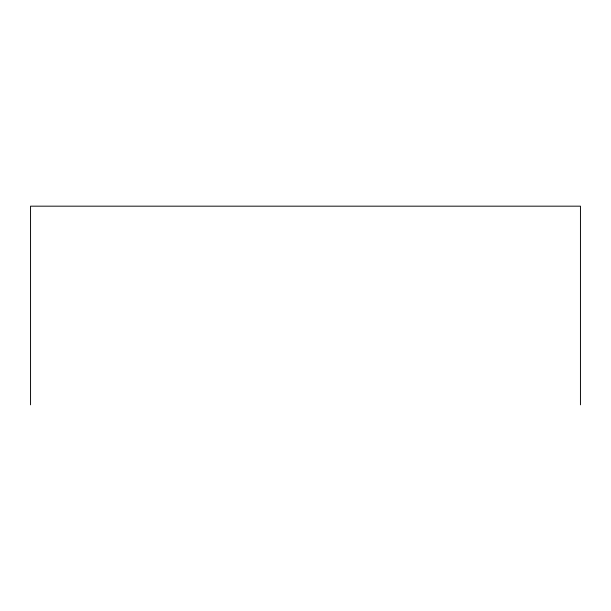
<?xml version="1.0" encoding="UTF-8"?>
<svg xmlns="http://www.w3.org/2000/svg" width="611" height="611" viewBox="0 0 611 611"><rect width="100%" height="100%" fill="white"/><g stroke="black" fill="none" stroke-linecap="round" stroke-linejoin="round"><path stroke-width="0.92" d="M580.45 404.826L580.45 206.174L30.55 206.174L30.55 404.826"/></g></svg>
